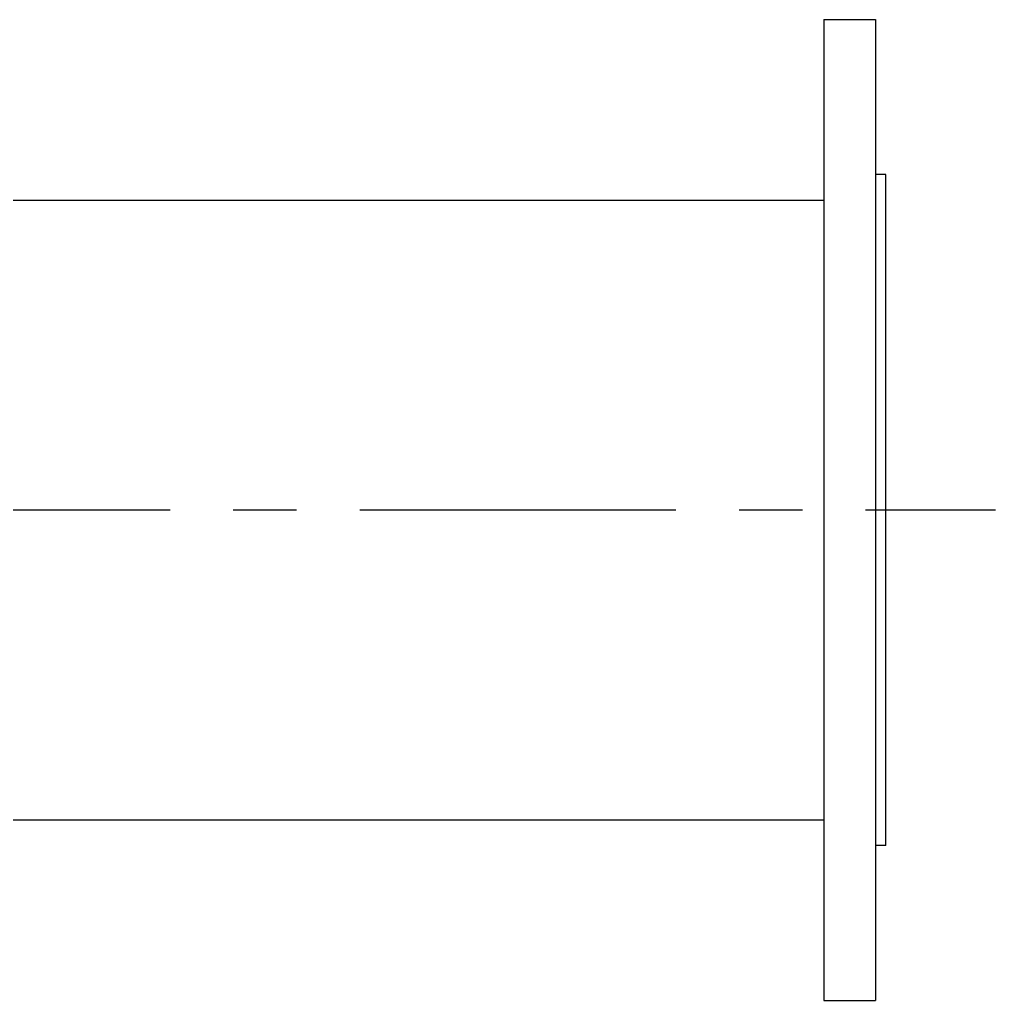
# Model space of a CAD drawing. Header units: millimetres. Extents: x 0 to 594, y 0 to 420.
# Drawn here: x 400.95 to 438.77, y 134.7 to 172.7 of the extents above; entities that cross this region are included whole.
import ezdxf

# ---------------------------------------------------------------- set-up
doc = ezdxf.new("R2010")
doc.units = ezdxf.units.MM
doc.header["$LTSCALE"] = 32.67
doc.linetypes.add('CENTER', pattern=[0.6, 0.375, -0.075, 0.075, -0.075])
doc.layers.get('0').update_dxf_attribs({"linetype": 'CONTINUOUS'})
doc.layers.add('ALL_AXIS', color=7, linetype='CONTINUOUS')
doc.layers.add('ALL_ROUND', color=7, linetype='CONTINUOUS')

msp = doc.modelspace()

# ---------------------------------------------------------------- linework, layer by layer
at = {"color": 7, "linetype": 'Continuous'}
for p, q in [((432.12, 172.7049), (434.12, 172.7049)), ((432.12, 172.7049), (432.12, 134.7049)), ((434.12, 172.7049), (434.12, 134.7049)), ((434.52, 166.7049), (434.12, 166.7049)), ((434.52, 140.7049), (434.52, 166.7049)), ((434.52, 140.7049), (434.12, 140.7049)), ((432.12, 134.7049), (434.12, 134.7049))]:
    msp.add_line(p, q, dxfattribs=at)
at = {"layer": 'ALL_AXIS', "color": 7, "linetype": 'CENTER'}
msp.add_line((276.92, 153.7049), (438.7663, 153.7049), dxfattribs=at)
at = {"layer": 'ALL_ROUND', "color": 7, "linetype": 'Continuous'}
for p, q in [((269.4328, 165.7049), (432.12, 165.7049)), ((269.4328, 141.7049), (432.12, 141.7049))]:
    msp.add_line(p, q, dxfattribs=at)

doc.saveas('drawing.dxf')
